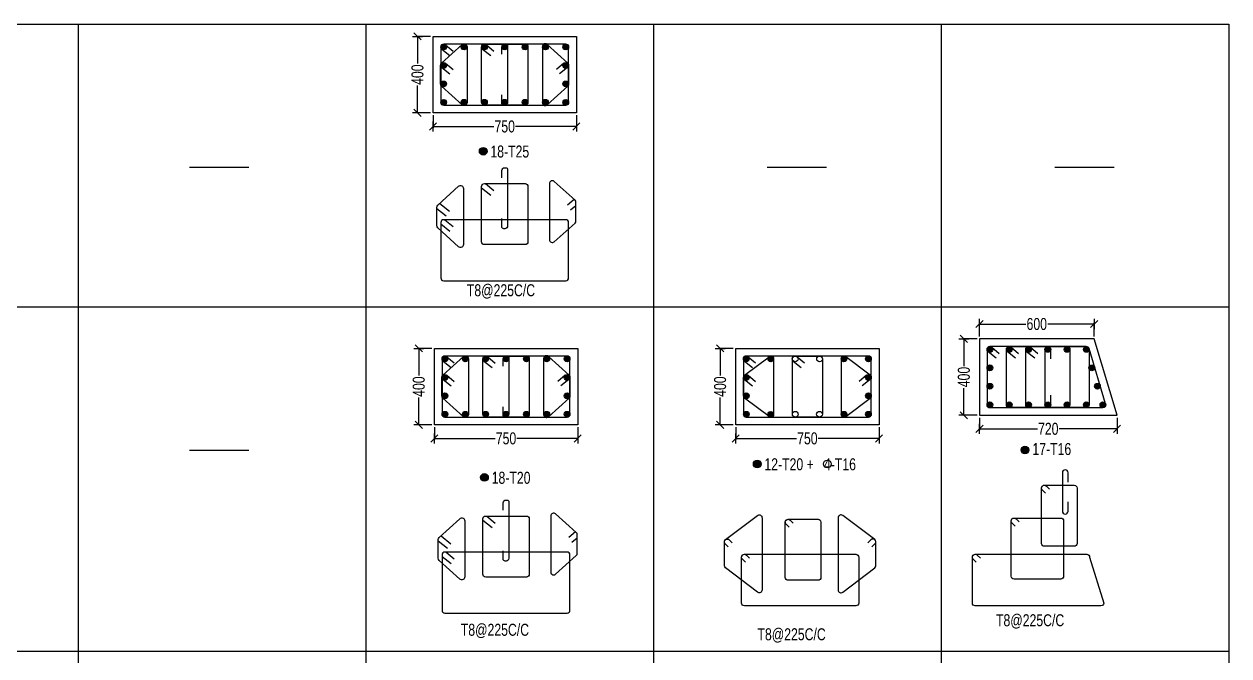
# Model space of a CAD drawing. Header units: millimetres. Extents: x 356 to 40629, y 2473 to 64837.
# Drawn here: x 34325 to 40629, y 15690 to 18992 of the extents above; entities that cross this region are included whole.
import ezdxf

# ---------------------------------------------------------------- set-up
doc = ezdxf.new("R2010")
doc.units = ezdxf.units.MM
for name, color, linetype in [('COL', 5, 'Continuous'), ('S-TIES', 3, 'Continuous'), ('STEEL1', 3, 'Continuous'), ('TABLE', 11, 'Continuous'), ('TXT3', 6, 'Continuous')]:
    doc.layers.add(name, color=color, linetype=linetype)
doc.layers.add('STR-COL-DIM', color=8, linetype='Continuous', lineweight=18)
doc.layers.add('STR-LEVEL TEXT', color=110, linetype='Continuous', lineweight=30)
doc.styles.add('SOBHA', font='swisscl.ttf')
doc.styles.add('sobha sed', font='swisscl.ttf')
doc.dimstyles.new('S-25', dxfattribs={"dimscale": 25, "dimtxt": 2.5, "dimasz": 1.5, "dimexe": 0.25, "dimexo": 0.5, "dimgap": 0.1, "dimtad": 0, "dimdec": 0, "dimrnd": 0.0005, "dimzin": 0, "dimdsep": 46, "dimtxsty": 'SOBHA', "dimblk": 'OBLIQUE', "dimcen": 0.09, "dimclrd": 8, "dimclre": 8, "dimclrt": 6, "dimadec": 0, "dimazin": 0, "dimtfac": 1, "dimtdec": 0, "dimtofl": 0, "dimtmove": 0, "dimatfit": 3, "dimfxl": 0.18, "dimtolj": 1, "dimtzin": 0, "dimlwd": -1, "dimlwe": -1, "dimarcsym": 0})

# ---------------------------------------------------------------- blocks, each defined once
blk = doc.blocks.new('_Oblique')
at = {"color": 0, "linetype": 'ByBlock', "lineweight": -2}
for p, q in [((-0.5, -0.5), (0.5, 0.5)), ((0, 0.71), (0, -0.71))]:
    blk.add_line(p, q, dxfattribs=at)
blk = doc.blocks.new('*D402')
at = {"layer": 'STR-LEVEL TEXT', "color": 8, "transparency": 16777216}
for p, q in [((36459.3, 17297.2), (36384.2, 17297.2)), ((36390.4, 17297.2), (36390.4, 17154.7)), ((36390.4, 16897.2), (36390.4, 17039.7)), ((36459.3, 16897.2), (36384.2, 16897.2))]:
    blk.add_line(p, q, dxfattribs=at)
at = {"layer": 'STR-LEVEL TEXT', "color": 8, "transparency": 16777216, "xscale": 37.5, "yscale": 37.5, "zscale": 37.5}
for p, rotation in [((36390.4, 17297.2), 90), ((36390.4, 16897.2), 270)]:
    blk.add_blockref('_Oblique', p, dxfattribs=dict(at, rotation=rotation))
at = {"layer": 'STR-LEVEL TEXT', "color": 6, "transparency": 16777216, "insert": (36390.4, 17097.2), "char_height": 62.5, "attachment_point": 5, "rotation": 90, "style": 'SOBHA'}
blk.add_mtext('\\A1;400', dxfattribs=at)
blk = doc.blocks.new('*D403')
at = {"layer": 'STR-LEVEL TEXT', "color": 8, "transparency": 16777216}
for p, q in [((36471.8, 16884.7), (36471.8, 16819.9)), ((37221.8, 16884.7), (37221.8, 16819.9)), ((36471.8, 16826.2), (36789.9, 16826.2)), ((37221.8, 16826.2), (36903.7, 16826.2))]:
    blk.add_line(p, q, dxfattribs=at)
at = {"layer": 'STR-LEVEL TEXT', "color": 8, "transparency": 16777216, "xscale": 37.5, "yscale": 37.5, "zscale": 37.5, "rotation": 180}
blk.add_blockref('_Oblique', (36471.8, 16826.2), dxfattribs=at)
at = {"layer": 'STR-LEVEL TEXT', "color": 8, "transparency": 16777216, "xscale": 37.5, "yscale": 37.5, "zscale": 37.5}
blk.add_blockref('_Oblique', (37221.8, 16826.2), dxfattribs=at)
at = {"layer": 'STR-LEVEL TEXT', "color": 6, "transparency": 16777216, "insert": (36846.8, 16826.2), "char_height": 62.5, "attachment_point": 5, "style": 'SOBHA'}
blk.add_mtext('\\A1;750', dxfattribs=at)
blk = doc.blocks.new('*D404')
at = {"layer": 'STR-LEVEL TEXT', "color": 8, "transparency": 16777216}
for p, q in [((36452.4, 18928), (36377.3, 18928)), ((36383.6, 18928), (36383.6, 18785.5)), ((36383.6, 18528), (36383.6, 18670.5)), ((36452.4, 18528), (36377.3, 18528))]:
    blk.add_line(p, q, dxfattribs=at)
at = {"layer": 'STR-LEVEL TEXT', "color": 8, "transparency": 16777216, "xscale": 37.5, "yscale": 37.5, "zscale": 37.5}
for p, rotation in [((36383.6, 18928), 90), ((36383.6, 18528), 270)]:
    blk.add_blockref('_Oblique', p, dxfattribs=dict(at, rotation=rotation))
at = {"layer": 'STR-LEVEL TEXT', "color": 6, "transparency": 16777216, "insert": (36383.6, 18728), "char_height": 62.5, "attachment_point": 5, "rotation": 90, "style": 'SOBHA'}
blk.add_mtext('\\A1;400', dxfattribs=at)
blk = doc.blocks.new('*D405')
at = {"layer": 'STR-LEVEL TEXT', "color": 8, "transparency": 16777216}
for p, q in [((36464.9, 18515.5), (36464.9, 18450.7)), ((37214.9, 18515.5), (37214.9, 18450.7)), ((36464.9, 18456.9), (36783, 18456.9)), ((37214.9, 18456.9), (36896.9, 18456.9))]:
    blk.add_line(p, q, dxfattribs=at)
at = {"layer": 'STR-LEVEL TEXT', "color": 8, "transparency": 16777216, "xscale": 37.5, "yscale": 37.5, "zscale": 37.5, "rotation": 180}
blk.add_blockref('_Oblique', (36464.9, 18456.9), dxfattribs=at)
at = {"layer": 'STR-LEVEL TEXT', "color": 8, "transparency": 16777216, "xscale": 37.5, "yscale": 37.5, "zscale": 37.5}
blk.add_blockref('_Oblique', (37214.9, 18456.9), dxfattribs=at)
at = {"layer": 'STR-LEVEL TEXT', "color": 6, "transparency": 16777216, "insert": (36839.9, 18456.9), "char_height": 62.5, "attachment_point": 5, "style": 'SOBHA'}
blk.add_mtext('\\A1;750', dxfattribs=at)
blk = doc.blocks.new('*D412')
at = {"layer": 'STR-LEVEL TEXT', "color": 8, "transparency": 16777216}
for p, q in [((38035.9, 17297.2), (37960.7, 17297.2)), ((37967, 17297.2), (37967, 17154.7)), ((37967, 16897.2), (37967, 17039.7)), ((38035.9, 16897.2), (37960.7, 16897.2))]:
    blk.add_line(p, q, dxfattribs=at)
at = {"layer": 'STR-LEVEL TEXT', "color": 8, "transparency": 16777216, "xscale": 37.5, "yscale": 37.5, "zscale": 37.5}
for p, rotation in [((37967, 17297.2), 90), ((37967, 16897.2), 270)]:
    blk.add_blockref('_Oblique', p, dxfattribs=dict(at, rotation=rotation))
at = {"layer": 'STR-LEVEL TEXT', "color": 6, "transparency": 16777216, "insert": (37967, 17097.2), "char_height": 62.5, "attachment_point": 5, "rotation": 90, "style": 'SOBHA'}
blk.add_mtext('\\A1;400', dxfattribs=at)
blk = doc.blocks.new('*D413')
at = {"layer": 'STR-LEVEL TEXT', "color": 8, "transparency": 16777216}
for p, q in [((38048.4, 16884.7), (38048.4, 16819.9)), ((38798.4, 16884.7), (38798.4, 16819.9)), ((38048.4, 16826.2), (38366.4, 16826.2)), ((38798.4, 16826.2), (38480.3, 16826.2))]:
    blk.add_line(p, q, dxfattribs=at)
at = {"layer": 'STR-LEVEL TEXT', "color": 8, "transparency": 16777216, "xscale": 37.5, "yscale": 37.5, "zscale": 37.5, "rotation": 180}
blk.add_blockref('_Oblique', (38048.4, 16826.2), dxfattribs=at)
at = {"layer": 'STR-LEVEL TEXT', "color": 8, "transparency": 16777216, "xscale": 37.5, "yscale": 37.5, "zscale": 37.5}
blk.add_blockref('_Oblique', (38798.4, 16826.2), dxfattribs=at)
at = {"layer": 'STR-LEVEL TEXT', "color": 6, "transparency": 16777216, "insert": (38423.4, 16826.2), "char_height": 62.5, "attachment_point": 5, "style": 'SOBHA'}
blk.add_mtext('\\A1;750', dxfattribs=at)
blk = doc.blocks.new('*D350')
at = {"layer": 'STR-LEVEL TEXT', "color": 8, "transparency": 16777216}
for p, q in [((39311, 17347.2), (39235.9, 17347.2)), ((39242.2, 17347.2), (39242.2, 17204.7)), ((39242.2, 16947.2), (39242.2, 17089.7)), ((39311, 16947.2), (39235.9, 16947.2))]:
    blk.add_line(p, q, dxfattribs=at)
at = {"layer": 'STR-LEVEL TEXT', "color": 8, "transparency": 16777216, "xscale": 37.5, "yscale": 37.5, "zscale": 37.5}
for p, rotation in [((39242.2, 17347.2), 90), ((39242.2, 16947.2), 270)]:
    blk.add_blockref('_Oblique', p, dxfattribs=dict(at, rotation=rotation))
at = {"layer": 'STR-LEVEL TEXT', "color": 6, "transparency": 16777216, "insert": (39242.2, 17147.2), "char_height": 62.5, "attachment_point": 5, "rotation": 90, "style": 'SOBHA'}
blk.add_mtext('\\A1;400', dxfattribs=at)
blk = doc.blocks.new('*D351')
at = {"layer": 'STR-LEVEL TEXT', "color": 8, "transparency": 16777216}
for p, q in [((39323.5, 16934.7), (39323.5, 16869.9)), ((40043.7, 16934.7), (40043.7, 16869.9)), ((39323.5, 16876.2), (39626.7, 16876.2)), ((40043.7, 16876.2), (39740.6, 16876.2))]:
    blk.add_line(p, q, dxfattribs=at)
at = {"layer": 'STR-LEVEL TEXT', "color": 8, "transparency": 16777216, "xscale": 37.5, "yscale": 37.5, "zscale": 37.5, "rotation": 180}
blk.add_blockref('_Oblique', (39323.5, 16876.2), dxfattribs=at)
at = {"layer": 'STR-LEVEL TEXT', "color": 8, "transparency": 16777216, "xscale": 37.5, "yscale": 37.5, "zscale": 37.5}
blk.add_blockref('_Oblique', (40043.7, 16876.2), dxfattribs=at)
at = {"layer": 'STR-LEVEL TEXT', "color": 6, "transparency": 16777216, "insert": (39683.6, 16876.2), "char_height": 62.5, "attachment_point": 5, "style": 'SOBHA'}
blk.add_mtext('\\A1;720', dxfattribs=at)
blk = doc.blocks.new('*D355')
at = {"layer": 'STR-LEVEL TEXT', "color": 8, "transparency": 16777216}
for p, q in [((39323.5, 17359.7), (39323.5, 17430.4)), ((39323.5, 17424.1), (39566.3, 17424.1)), ((39923.5, 17424.1), (39680.8, 17424.1)), ((39923.5, 17359.7), (39923.5, 17430.4))]:
    blk.add_line(p, q, dxfattribs=at)
at = {"layer": 'STR-LEVEL TEXT', "color": 8, "transparency": 16777216, "xscale": 37.5, "yscale": 37.5, "zscale": 37.5, "rotation": 180}
blk.add_blockref('_Oblique', (39323.5, 17424.1), dxfattribs=at)
at = {"layer": 'STR-LEVEL TEXT', "color": 8, "transparency": 16777216, "xscale": 37.5, "yscale": 37.5, "zscale": 37.5}
blk.add_blockref('_Oblique', (39923.5, 17424.1), dxfattribs=at)
at = {"layer": 'STR-LEVEL TEXT', "color": 6, "transparency": 16777216, "insert": (39623.5, 17424.1), "char_height": 62.5, "attachment_point": 5, "style": 'SOBHA'}
blk.add_mtext('\\A1;600', dxfattribs=at)

msp = doc.modelspace()

# ---------------------------------------------------------------- hatches: boundary and pattern name
at = {"layer": 'S-TIES', "ltscale": 7}
h = msp.add_hatch(color=256, dxfattribs=at)
h.dxf.hatch_style = 1
edge = h.paths.add_edge_path()
edge.add_arc((36520.5, 18872.5), 15, 0, 360)
h = msp.add_hatch(color=256, dxfattribs=at)
h.dxf.hatch_style = 1
edge = h.paths.add_edge_path()
edge.add_arc((36627, 18872.5), 15, 0, 360)
h = msp.add_hatch(color=256, dxfattribs=at)
h.dxf.hatch_style = 1
edge = h.paths.add_edge_path()
edge.add_arc((36733.5, 18872.5), 15, 0, 360)
h = msp.add_hatch(color=256, dxfattribs=at)
h.dxf.hatch_style = 1
edge = h.paths.add_edge_path()
edge.add_arc((36839.9, 18872.5), 15, 0, 360)
h = msp.add_hatch(color=256, dxfattribs=at)
h.dxf.hatch_style = 1
edge = h.paths.add_edge_path()
edge.add_arc((36946.4, 18872.5), 15, 0, 360)
h = msp.add_hatch(color=256, dxfattribs=at)
h.dxf.hatch_style = 1
edge = h.paths.add_edge_path()
edge.add_arc((37052.9, 18872.5), 15, 0, 360)
h = msp.add_hatch(color=256, dxfattribs=at)
h.dxf.hatch_style = 1
edge = h.paths.add_edge_path()
edge.add_arc((37159.4, 18872.5), 15, 0, 360)
h = msp.add_hatch(color=256, dxfattribs=at)
h.dxf.hatch_style = 1
edge = h.paths.add_edge_path()
edge.add_arc((36520.5, 18776.1), 15, 0, 360)
h = msp.add_hatch(color=256, dxfattribs=at)
h.dxf.hatch_style = 1
edge = h.paths.add_edge_path()
edge.add_arc((37159.2, 18776.1), 15, 0, 360)
h = msp.add_hatch(color=256, dxfattribs=at)
h.dxf.hatch_style = 1
edge = h.paths.add_edge_path()
edge.add_arc((36520.6, 18679.7), 15, 0, 360)
h = msp.add_hatch(color=256, dxfattribs=at)
h.dxf.hatch_style = 1
edge = h.paths.add_edge_path()
edge.add_arc((37159.3, 18679.7), 15, 0, 360)
h = msp.add_hatch(color=256, dxfattribs=at)
h.dxf.hatch_style = 1
edge = h.paths.add_edge_path()
edge.add_arc((36520.6, 18583.4), 15, 0, 360)
h = msp.add_hatch(color=256, dxfattribs=at)
h.dxf.hatch_style = 1
edge = h.paths.add_edge_path()
edge.add_arc((36627, 18583.5), 15, 0, 360)
h = msp.add_hatch(color=256, dxfattribs=at)
h.dxf.hatch_style = 1
edge = h.paths.add_edge_path()
edge.add_arc((36733.5, 18583.5), 15, 0, 360)
h = msp.add_hatch(color=256, dxfattribs=at)
h.dxf.hatch_style = 1
edge = h.paths.add_edge_path()
edge.add_arc((36839.9, 18583.5), 15, 0, 360)
h = msp.add_hatch(color=256, dxfattribs=at)
h.dxf.hatch_style = 1
edge = h.paths.add_edge_path()
edge.add_arc((36946.4, 18583.5), 15, 0, 360)
h = msp.add_hatch(color=256, dxfattribs=at)
h.dxf.hatch_style = 1
edge = h.paths.add_edge_path()
edge.add_arc((37052.9, 18583.5), 15, 0, 360)
h = msp.add_hatch(color=256, dxfattribs=at)
h.dxf.hatch_style = 1
edge = h.paths.add_edge_path()
edge.add_arc((37159.3, 18583.4), 15, 0, 360)
h = msp.add_hatch(color=256, dxfattribs=at)
h.dxf.hatch_style = 1
edge = h.paths.add_edge_path()
edge.add_arc((36727.3, 18327.8), 20, 0, 360)
h = msp.add_hatch(color=256, dxfattribs=at)
h.dxf.hatch_style = 1
edge = h.paths.add_edge_path()
edge.add_arc((39378.5, 17291.7), 15, 0, 360)
h = msp.add_hatch(color=256, dxfattribs=at)
h.dxf.hatch_style = 1
edge = h.paths.add_edge_path()
edge.add_arc((39479.8, 17291.7), 15, 0, 360)
h = msp.add_hatch(color=256, dxfattribs=at)
h.dxf.hatch_style = 1
edge = h.paths.add_edge_path()
edge.add_arc((39580.6, 17291.7), 15, 0, 360)
h = msp.add_hatch(color=256, dxfattribs=at)
h.dxf.hatch_style = 1
edge = h.paths.add_edge_path()
edge.add_arc((39681.3, 17291.7), 15, 0, 360)
h = msp.add_hatch(color=256, dxfattribs=at)
h.dxf.hatch_style = 1
edge = h.paths.add_edge_path()
edge.add_arc((39782.1, 17291.7), 15, 0, 360)
h = msp.add_hatch(color=256, dxfattribs=at)
h.dxf.hatch_style = 1
edge = h.paths.add_edge_path()
edge.add_arc((39882.8, 17291.7), 15, 0, 360)
h = msp.add_hatch(color=256, dxfattribs=at)
h.dxf.hatch_style = 1
edge = h.paths.add_edge_path()
edge.add_arc((36527.4, 17241.7), 15, 0, 360)
h = msp.add_hatch(color=256, dxfattribs=at)
h.dxf.hatch_style = 1
edge = h.paths.add_edge_path()
edge.add_arc((36633.8, 17241.7), 15, 0, 360)
h = msp.add_hatch(color=256, dxfattribs=at)
h.dxf.hatch_style = 1
edge = h.paths.add_edge_path()
edge.add_arc((36740.3, 17241.7), 15, 0, 360)
h = msp.add_hatch(color=256, dxfattribs=at)
h.dxf.hatch_style = 1
edge = h.paths.add_edge_path()
edge.add_arc((36846.8, 17241.7), 15, 0, 360)
h = msp.add_hatch(color=256, dxfattribs=at)
h.dxf.hatch_style = 1
edge = h.paths.add_edge_path()
edge.add_arc((36953.3, 17241.7), 15, 0, 360)
h = msp.add_hatch(color=256, dxfattribs=at)
h.dxf.hatch_style = 1
edge = h.paths.add_edge_path()
edge.add_arc((37059.7, 17241.7), 15, 0, 360)
h = msp.add_hatch(color=256, dxfattribs=at)
h.dxf.hatch_style = 1
edge = h.paths.add_edge_path()
edge.add_arc((37166.2, 17241.7), 15, 0, 360)
h = msp.add_hatch(color=256, dxfattribs=at)
h.dxf.hatch_style = 1
edge = h.paths.add_edge_path()
edge.add_arc((38103.9, 17241.7), 15, 0, 360)
h = msp.add_hatch(color=256, dxfattribs=at)
h.dxf.hatch_style = 1
edge = h.paths.add_edge_path()
edge.add_arc((38231.8, 17241.7), 15, 0, 360)
h = msp.add_hatch(color=256, dxfattribs=at)
h.dxf.hatch_style = 1
edge = h.paths.add_edge_path()
edge.add_arc((38615, 17241.7), 15, 0, 360)
h = msp.add_hatch(color=256, dxfattribs=at)
h.dxf.hatch_style = 1
edge = h.paths.add_edge_path()
edge.add_arc((38742.8, 17241.7), 15, 0, 360)
h = msp.add_hatch(color=256, dxfattribs=at)
h.dxf.hatch_style = 1
edge = h.paths.add_edge_path()
edge.add_arc((39378.5, 17195.3), 15, 0, 360)
h = msp.add_hatch(color=256, dxfattribs=at)
h.dxf.hatch_style = 1
edge = h.paths.add_edge_path()
edge.add_arc((39911.7, 17195.3), 15, 0, 360)
h = msp.add_hatch(color=256, dxfattribs=at)
h.dxf.hatch_style = 1
edge = h.paths.add_edge_path()
edge.add_arc((36527.4, 17145.3), 15, 0, 360)
h = msp.add_hatch(color=256, dxfattribs=at)
h.dxf.hatch_style = 1
edge = h.paths.add_edge_path()
edge.add_arc((37166.1, 17145.3), 15, 0, 360)
h = msp.add_hatch(color=256, dxfattribs=at)
h.dxf.hatch_style = 1
edge = h.paths.add_edge_path()
edge.add_arc((38104, 17145.3), 15, 0, 360)
h = msp.add_hatch(color=256, dxfattribs=at)
h.dxf.hatch_style = 1
edge = h.paths.add_edge_path()
edge.add_arc((38742.8, 17145.3), 15, 0, 360)
h = msp.add_hatch(color=256, dxfattribs=at)
h.dxf.hatch_style = 1
edge = h.paths.add_edge_path()
edge.add_arc((39378.5, 17098.9), 15, 0, 360)
h = msp.add_hatch(color=256, dxfattribs=at)
h.dxf.hatch_style = 1
edge = h.paths.add_edge_path()
edge.add_arc((39940.7, 17099), 15, 0, 360)
h = msp.add_hatch(color=256, dxfattribs=at)
h.dxf.hatch_style = 1
edge = h.paths.add_edge_path()
edge.add_arc((36527.4, 17049), 15, 0, 360)
h = msp.add_hatch(color=256, dxfattribs=at)
h.dxf.hatch_style = 1
edge = h.paths.add_edge_path()
edge.add_arc((37166.1, 17049), 15, 0, 360)
h = msp.add_hatch(color=256, dxfattribs=at)
h.dxf.hatch_style = 1
edge = h.paths.add_edge_path()
edge.add_arc((38104, 17049), 15, 0, 360)
h = msp.add_hatch(color=256, dxfattribs=at)
h.dxf.hatch_style = 1
edge = h.paths.add_edge_path()
edge.add_arc((38742.7, 17049), 15, 0, 360)
h = msp.add_hatch(color=256, dxfattribs=at)
h.dxf.hatch_style = 1
edge = h.paths.add_edge_path()
edge.add_arc((36527.4, 16952.6), 15, 0, 360)
h = msp.add_hatch(color=256, dxfattribs=at)
h.dxf.hatch_style = 1
edge = h.paths.add_edge_path()
edge.add_arc((36633.8, 16952.8), 15, 0, 360)
h = msp.add_hatch(color=256, dxfattribs=at)
h.dxf.hatch_style = 1
edge = h.paths.add_edge_path()
edge.add_arc((36740.3, 16952.8), 15, 0, 360)
h = msp.add_hatch(color=256, dxfattribs=at)
h.dxf.hatch_style = 1
edge = h.paths.add_edge_path()
edge.add_arc((36846.8, 16952.8), 15, 0, 360)
h = msp.add_hatch(color=256, dxfattribs=at)
h.dxf.hatch_style = 1
edge = h.paths.add_edge_path()
edge.add_arc((36953.3, 16952.8), 15, 0, 360)
h = msp.add_hatch(color=256, dxfattribs=at)
h.dxf.hatch_style = 1
edge = h.paths.add_edge_path()
edge.add_arc((37059.7, 16952.8), 15, 0, 360)
h = msp.add_hatch(color=256, dxfattribs=at)
h.dxf.hatch_style = 1
edge = h.paths.add_edge_path()
edge.add_arc((37166.1, 16952.6), 15, 0, 360)
h = msp.add_hatch(color=256, dxfattribs=at)
h.dxf.hatch_style = 1
edge = h.paths.add_edge_path()
edge.add_arc((38104, 16952.6), 15, 0, 360)
h = msp.add_hatch(color=256, dxfattribs=at)
h.dxf.hatch_style = 1
edge = h.paths.add_edge_path()
edge.add_arc((38231.7, 16952.2), 15, 0, 360)
h = msp.add_hatch(color=256, dxfattribs=at)
h.dxf.hatch_style = 1
edge = h.paths.add_edge_path()
edge.add_arc((38615, 16952.6), 15, 0, 360)
h = msp.add_hatch(color=256, dxfattribs=at)
h.dxf.hatch_style = 1
edge = h.paths.add_edge_path()
edge.add_arc((38742.7, 16952.6), 15, 0, 360)
h = msp.add_hatch(color=256, dxfattribs=at)
h.dxf.hatch_style = 1
edge = h.paths.add_edge_path()
edge.add_arc((39378.6, 17002.6), 15, 0, 360)
h = msp.add_hatch(color=256, dxfattribs=at)
h.dxf.hatch_style = 1
edge = h.paths.add_edge_path()
edge.add_arc((39479.8, 17002.6), 15, 0, 360)
h = msp.add_hatch(color=256, dxfattribs=at)
h.dxf.hatch_style = 1
edge = h.paths.add_edge_path()
edge.add_arc((39580.6, 17002.6), 15, 0, 360)
h = msp.add_hatch(color=256, dxfattribs=at)
h.dxf.hatch_style = 1
edge = h.paths.add_edge_path()
edge.add_arc((39681.3, 17002.6), 15, 0, 360)
h = msp.add_hatch(color=256, dxfattribs=at)
h.dxf.hatch_style = 1
edge = h.paths.add_edge_path()
edge.add_arc((39781.8, 17002.6), 15, 0, 360)
h = msp.add_hatch(color=256, dxfattribs=at)
h.dxf.hatch_style = 1
edge = h.paths.add_edge_path()
edge.add_arc((39882.8, 17002.6), 15, 0, 360)
h = msp.add_hatch(color=256, dxfattribs=at)
h.dxf.hatch_style = 1
edge = h.paths.add_edge_path()
edge.add_arc((39969.7, 17002.6), 15, 0, 360)
h = msp.add_hatch(color=256, dxfattribs=at)
h.dxf.hatch_style = 1
edge = h.paths.add_edge_path()
edge.add_arc((39561.8, 16765.2), 20, 0, 360)
h = msp.add_hatch(color=256, dxfattribs=at)
h.dxf.hatch_style = 1
edge = h.paths.add_edge_path()
edge.add_arc((38160.8, 16692.7), 20, 0, 360)
h = msp.add_hatch(color=256, dxfattribs=at)
h.dxf.hatch_style = 1
edge = h.paths.add_edge_path()
edge.add_arc((36734.1, 16622.3), 20, 0, 360)

# ---------------------------------------------------------------- linework, layer by layer
at = {"layer": 'COL', "elevation": 0}
for points in [[(36464.9, 18928), (37214.9, 18928), (37214.9, 18528), (36464.9, 18528)], [(40043.7, 16947.2), (39923.5, 17347.2), (39323.5, 17347.2), (39323.5, 16947.2)], [(36471.8, 17297.2), (37221.8, 17297.2), (37221.8, 16897.2), (36471.8, 16897.2)], [(38048.4, 17297.2), (38798.4, 17297.2), (38798.4, 16897.2), (38048.4, 16897.2)]]:
    msp.add_lwpolyline(points, close=True, dxfattribs=at)
at = {"layer": 'S-TIES', "ltscale": 7}
for p, q in [((35191.3, 18243.8, 0), (35501.6, 18243.8, 0)), ((38212.5, 18243.8, 0), (38522.8, 18243.8, 0)), ((39717.7, 18243.8, 0), (40028, 18243.8, 0)), ((35191.3, 16765.4, 0), (35501.6, 16765.4, 0))]:
    msp.add_line(p, q, dxfattribs=at)
at = {"layer": 'S-TIES', "ltscale": 7, "elevation": 0}
for points in [[(36643, 18874.7), (36643, 18581.3, -0.650149), (36617.9, 18570.1), (36509.5, 18668.2, -0.211938), (36504.6, 18679.3), (36504.5, 18776.6, -0.211928), (36509.5, 18787.7), (36617.9, 18885.9, -0.650363)], [(36520.6, 18568.4), (37159.4, 18568.4, 0.414214), (37174.4, 18583.4), (37174.4, 18872.5, 0.414214), (37159.4, 18887.5), (36520.6, 18887.5, 0.414214), (36505.6, 18872.5), (36505.6, 18583.4, 0.414214)], [(36733.5, 18887.5), (36946.4, 18887.5, -0.414214), (36961.4, 18872.5), (36961.4, 18583.5, -0.414214), (36946.4, 18568.5), (36733.5, 18568.5, -0.414214), (36718.5, 18583.5), (36718.5, 18872.5, -0.414214)], [(37036.9, 18874.7), (37036.9, 18581.3, 0.650149), (37062, 18570.1), (37170.4, 18668.2, 0.211938), (37175.3, 18679.3), (37175.3, 18776.6, 0.211928), (37170.4, 18787.7), (37062, 18885.9, 0.650363)], [(36733.5, 18158.3), (36946.4, 18158.3, -0.414214), (36961.4, 18143.3), (36961.4, 17854.3, -0.414214), (36946.4, 17839.3), (36733.5, 17839.3, -0.414214), (36718.5, 17854.3), (36718.5, 18143.3, -0.414214)], [(37074.3, 18158.6), (37074.3, 17865.1, 0.650149), (37099.3, 17854), (37207.8, 17952, 0.211938), (37212.7, 17963.2), (37212.7, 18060.4, 0.211928), (37207.8, 18071.5), (37099.3, 18169.7, 0.650363)], [(36623.9, 18133.3), (36623.9, 17839.9, -0.650149), (36598.8, 17828.7), (36490.4, 17926.8, -0.211938), (36485.5, 17937.9), (36485.5, 18035.1, -0.211928), (36490.4, 18046.3), (36598.8, 18144.4, -0.650363)], [(36520.6, 17650.7), (37159.4, 17650.7, 0.414214), (37174.4, 17665.7), (37174.4, 17954.8, 0.414214), (37159.4, 17969.8), (36520.6, 17969.8, 0.414214), (36505.6, 17954.8), (36505.6, 17665.7, 0.414214)], [(39363.5, 17291.7), (39363.5, 17002.6, 0.414214), (39378.5, 16987.6), (39969.7, 16987.6, 0.502547), (39984, 17006.9), (39897.2, 17296, 0.331073), (39882.8, 17306.7), (39378.5, 17306.7, 0.414214)], [(39882.8, 16987.6), (39479.8, 16987.6, -0.414214), (39464.8, 17002.6), (39464.8, 17291.7, -0.414214), (39479.8, 17306.7), (39882.8, 17306.7, -0.414214), (39897.8, 17291.7), (39897.8, 17002.6, -0.414214)], [(39580.6, 17306.7), (39782.1, 17306.7, -0.414214), (39797.1, 17291.7), (39796.7, 17003, -0.396729), (39781.7, 16987.6), (39580.5, 16987.6, -0.378424), (39565.6, 17003.4), (39565.6, 17291.7, -0.414214)], [(36649.8, 17244), (36649.8, 16950.5, -0.650149), (36624.8, 16939.4), (36516.4, 17037.4, -0.211938), (36511.4, 17048.5), (36511.4, 17145.8, -0.211928), (36516.3, 17156.9), (36624.8, 17255.1, -0.650363)], [(36527.4, 16937.6), (37166.2, 16937.6, 0.414214), (37181.2, 16952.6), (37181.2, 17241.7, 0.414214), (37166.2, 17256.7), (36527.4, 17256.7, 0.414214), (36512.4, 17241.7), (36512.4, 16952.6, 0.414214)], [(36740.3, 17256.7), (36953.3, 17256.7, -0.414214), (36968.3, 17241.7), (36968.3, 16952.8, -0.414214), (36953.3, 16937.8), (36740.3, 16937.8, -0.414214), (36725.3, 16952.8), (36725.3, 17241.7, -0.414214)], [(37043.7, 17244), (37043.7, 16950.5, 0.650149), (37068.8, 16939.4), (37177.2, 17037.4, 0.211938), (37182.2, 17048.5), (37182.2, 17145.8, 0.211928), (37177.3, 17156.9), (37068.8, 17255.1, 0.650363)], [(38104, 16937.6), (38742.8, 16937.6, 0.414214), (38757.8, 16952.6), (38757.8, 17241.7, 0.414214), (38742.8, 17256.7), (38104, 17256.7, 0.414214), (38089, 17241.7), (38089, 16952.6, 0.414214)], [(38246.8, 17241.7), (38246.7, 16952.2, -0.619608), (38222.7, 16940.3), (38094.9, 17037, -0.234772), (38089, 17049), (38089, 17145.3, -0.23547), (38094.9, 17157.3), (38222.7, 17253.7, -0.618942)], [(38359.9, 17256.7), (38486.9, 17256.7, -0.414214), (38501.9, 17241.7), (38501.9, 16952.6, -0.414214), (38486.9, 16937.6), (38359.9, 16937.6, -0.414214), (38344.9, 16952.6), (38344.9, 17241.7, -0.414214)], [(38600, 17241.7), (38600, 16952.6, 0.619608), (38624, 16940.7), (38751.8, 17037, 0.234772), (38757.7, 17049), (38757.8, 17145.3, 0.23547), (38751.8, 17157.3), (38624, 17253.7, 0.618942)], [(39663.3, 16581.8), (39819.5, 16581.8, -0.414166), (39834.5, 16566.8), (39834.5, 16277.7, -0.414262), (39819.5, 16262.7), (39663.4, 16262.7, -0.414166), (39648.4, 16277.7), (39648.3, 16566.8, -0.414262)], [(36630.8, 16395.6), (36630.8, 16102.1, -0.650149), (36605.7, 16091), (36497.3, 16189, -0.211938), (36492.3, 16200.1), (36492.3, 16297.4, -0.211928), (36497.2, 16308.5), (36605.7, 16406.7, -0.650363)], [(36740.3, 16420.5), (36953.3, 16420.5, -0.414214), (36968.3, 16405.5), (36968.3, 16116.6, -0.414214), (36953.3, 16101.6), (36740.3, 16101.6, -0.414214), (36725.3, 16116.6), (36725.3, 16405.5, -0.414214)], [(37081.1, 16420.8), (37081.1, 16127.4, 0.650149), (37106.2, 16116.2), (37214.6, 16214.3, 0.211938), (37219.6, 16225.4), (37219.6, 16322.6, 0.211928), (37214.6, 16333.8), (37106.2, 16431.9, 0.650363)], [(38186.6, 16411.4), (38186.5, 16034.5, -0.619608), (38162.5, 16022.6), (37995.3, 16149.2, -0.234772), (37989.3, 16161.1), (37989.3, 16285.3, -0.23547), (37995.3, 16297.3), (38162.5, 16423.4, -0.618942)], [(38323, 16404), (38479.1, 16404, -0.414166), (38494.1, 16389), (38494.1, 16099.9, -0.414262), (38479.1, 16084.9), (38323, 16084.9, -0.414166), (38308, 16099.9), (38308, 16389, -0.414262)], [(38584.2, 16411.4), (38584.2, 16034.5, 0.619608), (38608.3, 16022.6), (38775.5, 16149.2, 0.234772), (38781.4, 16161.1), (38781.5, 16285.3, 0.23547), (38775.5, 16297.3), (38608.2, 16423.4, 0.618942)], [(39504.5, 16410), (39748.9, 16410, -0.414166), (39763.9, 16395), (39763.9, 16105.9, -0.414262), (39748.9, 16090.9), (39504.5, 16090.9, -0.414166), (39489.5, 16105.9), (39489.5, 16395, -0.414262)], [(36527.4, 15912.9), (37166.2, 15912.9, 0.414214), (37181.2, 15927.9), (37181.2, 16217, 0.414214), (37166.2, 16232), (36527.4, 16232, 0.414214), (36512.4, 16217), (36512.4, 15927.9, 0.414214)], [(38093.9, 16220.9), (38676.9, 16220.9, -0.414214), (38691.9, 16205.9), (38691.9, 15965.9, -0.414214), (38676.9, 15950.9), (38093.9, 15950.9, -0.414214), (38078.9, 15965.9), (38078.9, 16205.9, -0.414214)], [(39301.8, 16220.9), (39884.9, 16220.9, -0.414214), (39899.9, 16205.9), (39974.4, 15965.9, -0.414214), (39959.4, 15950.9), (39301.8, 15950.9, -0.414214), (39286.8, 15965.9), (39286.8, 16205.9, -0.414214)]]:
    msp.add_lwpolyline(points, format="xyb", close=True, dxfattribs=at)
for points in [[(36510.5, 18861.3), (36552.7, 18827.8)], [(36530.6, 18883.6), (36569.4, 18851.4)], [(36724.5, 18860.8), (36766.7, 18827.3)], [(36744.5, 18883.2), (36783.3, 18851)], [(36530.6, 18787.2), (36569.4, 18755.1)], [(37149.3, 18787.2), (37110.5, 18755.1)], [(36510.6, 18764.9), (36552.7, 18731.4)], [(37169.3, 18764.9), (37127.1, 18731.4)], [(36739.3, 18158.3), (36783.3, 18121.8)], [(36718.5, 18136.4), (36766.7, 18098.1)], [(36485.5, 18028.3), (36533.7, 17990)], [(36500.2, 18055.2), (36550.3, 18013.7)], [(37203.8, 18075.1), (37168.1, 18045.6)], [(37212.7, 18042.8), (37184.1, 18020)], [(36525.9, 17969.8), (36569.4, 17933.7)], [(36505.6, 17947.5), (36552.7, 17910.1)], [(39368.6, 17280.5), (39410.7, 17247)], [(39388.6, 17302.8), (39427.4, 17270.7)], [(39469.9, 17280.5), (39512, 17247)], [(39489.9, 17302.8), (39528.7, 17270.7)], [(39570.6, 17280.5), (39612.8, 17247)], [(39590.6, 17302.8), (39629.4, 17270.7)], [(36517.4, 17230.5), (36559.6, 17197)], [(36537.4, 17252.8), (36576.2, 17220.7)], [(36731.3, 17230.1), (36773.5, 17196.5)], [(36751.4, 17252.4), (36790.2, 17220.2)], [(38094, 17230.5), (38136.1, 17197)], [(38114, 17252.8), (38152.8, 17220.7)], [(38349.5, 17230.5), (38391.7, 17197)], [(38369.6, 17252.8), (38408.4, 17220.7)], [(36537.4, 17156.5), (36576.3, 17124.3)], [(37156.1, 17156.5), (37117.3, 17124.3)], [(38114, 17156.5), (38152.8, 17124.3)], [(38732.7, 17156.5), (38693.9, 17124.3)], [(36517.4, 17134.1), (36559.6, 17100.6)], [(37176.2, 17134.1), (37134, 17100.6)], [(38094, 17134.1), (38136.2, 17100.6)], [(38752.7, 17134.1), (38710.6, 17100.6)], [(36725.3, 16398.7), (36773.5, 16360.4)], [(36746.2, 16420.5), (36790.2, 16384.1)], [(37210.7, 16337.4), (37175, 16307.8)], [(36492.3, 16290.5), (36540.5, 16252.2)], [(36507.1, 16317.4), (36557.2, 16275.9)], [(37219.6, 16305), (37190.9, 16282.2)], [(36512.4, 16209.7), (36559.6, 16172.3)], [(36532.8, 16232), (36576.2, 16196)]]:
    msp.add_lwpolyline(points, dxfattribs=at)
for points in [[(36825, 18834.5), (36825, 18872.5, -0.414139), (36840, 18887.5), (36844.9, 18887.5, -0.414288), (36854.9, 18877.5), (36854.9, 18583.5, -0.414139), (36839.9, 18568.5), (36834.9, 18568.5, -0.414288), (36824.9, 18578.5), (36825, 18621.7)], [(36825, 18188.7), (36825, 18226.7, -0.414139), (36840, 18241.7), (36844.9, 18241.7, -0.414288), (36854.9, 18231.7), (36854.9, 17937.8, -0.414139), (36839.9, 17922.8), (36834.9, 17922.8, -0.414288), (36824.9, 17932.8), (36825, 17975.9)], [(36831.9, 17203.7), (36831.9, 17241.7, -0.414139), (36846.9, 17256.7), (36851.8, 17256.7, -0.414288), (36861.8, 17246.7), (36861.7, 16952.7, -0.414139), (36846.7, 16937.8), (36841.8, 16937.8, -0.414288), (36831.8, 16947.8), (36831.8, 16990.9)], [(39668.6, 16540.2), (39652.7, 16556.2, -0.668178), (39663.3, 16581.8, -0.200501), (39674, 16577.3), (39689.9, 16561.4)], [(36831.9, 16450.9), (36831.9, 16488.9, -0.414139), (36846.9, 16503.9), (36851.8, 16503.9, -0.414288), (36861.8, 16493.9), (36861.7, 16200, -0.414139), (36846.7, 16185), (36841.8, 16185, -0.414288), (36831.8, 16195), (36831.8, 16238.2)], [(38328.3, 16362.5), (38312.4, 16378.4, -0.668178), (38323, 16404, -0.200501), (38333.6, 16399.5), (38349.5, 16383.6)], [(39509.8, 16368.5), (39493.8, 16384.4, -0.668178), (39504.5, 16410, -0.200501), (39515.1, 16405.5), (39531, 16389.6)], [(38009.6, 16258.8), (37993.7, 16274.7, -0.668178), (38004.3, 16300.3, -0.200501), (38014.9, 16295.9), (38030.8, 16280)], [(38761.2, 16258.8), (38777.1, 16274.7, 0.668178), (38766.5, 16300.3, 0.200501), (38755.8, 16295.9), (38739.9, 16280)], [(38099.2, 16179.3), (38083.3, 16195.2, -0.668178), (38093.9, 16220.8, -0.200501), (38104.5, 16216.4), (38120.4, 16200.5)], [(39307.1, 16179.3), (39291.2, 16195.2, -0.668178), (39301.8, 16220.8, -0.200501), (39312.5, 16216.4), (39328.4, 16200.5)]]:
    msp.add_lwpolyline(points, format="xyb", dxfattribs=at)
at = {"layer": 'S-TIES', "ltscale": 7}
for centre, radius in [((36520.5, 18872.5, 0), 15), ((36627, 18872.5, 0), 15), ((36733.5, 18872.5, 0), 15), ((36839.9, 18872.5, 0), 15), ((36946.4, 18872.5, 0), 15), ((37052.9, 18872.5, 0), 15), ((37159.4, 18872.5, 0), 15), ((36520.5, 18776.1, 0), 15), ((37159.2, 18776.1, 0), 15), ((36520.6, 18679.7, 0), 15), ((37159.3, 18679.7, 0), 15), ((36520.6, 18583.4, 0), 15), ((36627, 18583.5, 0), 15), ((36733.5, 18583.5, 0), 15), ((36839.9, 18583.5, 0), 15), ((36946.4, 18583.5, 0), 15), ((37052.9, 18583.5, 0), 15), ((37159.3, 18583.4, 0), 15), ((36727.3, 18327.8, 0), 20), ((39378.5, 17291.7, 0), 15), ((39479.8, 17291.7, 0), 15), ((39580.6, 17291.7, 0), 15), ((39681.3, 17291.7, 0), 15), ((39782.1, 17291.7, 0), 15), ((39882.8, 17291.7, 0), 15), ((36527.4, 17241.7, 0), 15), ((36633.8, 17241.7, 0), 15), ((36740.3, 17241.7, 0), 15), ((36846.8, 17241.7, 0), 15), ((36953.3, 17241.7, 0), 15), ((37059.7, 17241.7, 0), 15), ((37166.2, 17241.7, 0), 15), ((38103.9, 17241.7, 0), 15), ((38231.8, 17241.7, 0), 15), ((38359.5, 17241.7, 0), 15), ((38487.3, 17241.7, 0), 15), ((38615, 17241.7, 0), 15), ((38742.8, 17241.7, 0), 15), ((39378.5, 17195.3, 0), 15), ((39911.7, 17195.3, 0), 15), ((36527.4, 17145.3, 0), 15), ((37166.1, 17145.3, 0), 15), ((38104, 17145.3, 0), 15), ((38742.7, 17145.3, 0), 15), ((39378.5, 17098.9, 0), 15), ((39940.7, 17099, 0), 15), ((36527.4, 17049, 0), 15), ((37166.1, 17049, 0), 15), ((38104, 17049, 0), 15), ((38742.7, 17049, 0), 15), ((36527.4, 16952.6, 0), 15), ((36633.8, 16952.8, 0), 15), ((36740.3, 16952.8, 0), 15), ((36846.8, 16952.8, 0), 15), ((36953.3, 16952.8, 0), 15), ((37059.7, 16952.8, 0), 15), ((37166.1, 16952.6, 0), 15), ((38104, 16952.6, 0), 15), ((38231.7, 16952.2, 0), 15), ((38359.9, 16952.6, 0), 15), ((38486.9, 16952.6, 0), 15), ((38615, 16952.6, 0), 15), ((38742.7, 16952.6, 0), 15), ((39378.6, 17002.6, 0), 15), ((39479.8, 17002.6, 0), 15), ((39580.6, 17002.6, 0), 15), ((39681.3, 17002.6, 0), 15), ((39781.8, 17002.6, 0), 15), ((39882.8, 17002.6, 0), 15), ((39969.7, 17002.6, 0), 15), ((39561.8, 16765.2, 0), 20), ((38160.8, 16692.7, 0), 20), ((38527.8, 16692.7, 0), 20), ((36734.1, 16622.3, 0), 20)]:
    msp.add_circle(centre, radius, dxfattribs=at)
at = {"layer": 'STEEL1', "ltscale": 7, "elevation": 0}
for points in [[(39696.3, 17242.2), (39696.3, 17291.7, 1), (39666.3, 17291.7), (39666.3, 17002.6, 1), (39696.3, 17002.6), (39696.3, 17052.1)], [(39787.5, 16597.7), (39787.5, 16647.2, 1), (39757.5, 16647.2), (39757.5, 16446.2, 1), (39787.5, 16446.2), (39787.5, 16495.7)]]:
    msp.add_lwpolyline(points, format="xyb", dxfattribs=at)
at = {"layer": 'TABLE', "ltscale": 10}
for p, q in [((18883.5, 18992.2, 0), (40628.8, 18992.2, 0)), ((34607.8, 18992.2, 0), (34607.8, 11792.7, 0)), ((36113.1, 18992.2, 0), (36113.1, 11792.7, 0)), ((37618.3, 18992.2, 0), (37618.3, 11792.7, 0)), ((39123.5, 18992.2, 0), (39123.5, 11792.7, 0)), ((40628.8, 18992.2, 0), (40628.8, 11792.7, 0)), ((18883.5, 17513.7, 0), (40628.8, 17513.7, 0)), ((18883.5, 17513.7, 0), (40628.8, 17513.7, 0)), ((18883.5, 15713.7, 0), (40628.8, 15713.7, 0))]:
    msp.add_line(p, q, dxfattribs=at)

# ---------------------------------------------------------------- texts
at = {"layer": 'STR-COL-DIM', "color": 6, "style": 'sobha sed'}
msp.add_text('17-T16 ', height=62.5, dxfattribs=at).set_placement((39600.8, 16739.6, 0))
at = {"layer": 'STR-COL-DIM', "color": 6, "char_height": 62.5, "width": 636.777, "attachment_point": 1, "style": 'sobha sed'}
for s, insert in [('18-T25', (36765, 18357.5, 0)), ('12-T20 +   4-T16', (38198.5, 16722.4, 0)), ('18-T20 ', (36771.8, 16651.9, 0))]:
    msp.add_mtext(s, dxfattribs=dict(at, insert=insert))
at = {"layer": 'TXT3', "color": 4, "ltscale": 7, "style": 'sobha sed'}
for p in [(36641.9, 17569.6, 0), (39410.3, 15844.5, 0), (36610.3, 15794.8, 0), (38162.5, 15771.2, 0)]:
    msp.add_text('T8@225C/C', height=62.5, dxfattribs=at).set_placement(p)

# ---------------------------------------------------------------- dimensions: what is measured, and where the dimension line sits
at = {"layer": 'STR-LEVEL TEXT'}
for base, p1, p2, picture, middle in [((36383.6, 18928, 0), (36464.9, 18528, 0), (36464.9, 18928, 0), '*D404', (36383.6, 18728, 0)), ((39242.2, 17347.2, 0), (39323.5, 16947.2, 0), (39323.5, 17347.2, 0), '*D350', (39242.2, 17147.2, 0)), ((36390.4, 17297.2, 0), (36471.8, 16897.2, 0), (36471.8, 17297.2, 0), '*D402', (36390.4, 17097.2, 0)), ((37967, 17297.2, 0), (38048.4, 16897.2, 0), (38048.4, 17297.2, 0), '*D412', (37967, 17097.2, 0))]:
    dim = msp.add_linear_dim(base=base, p1=p1, p2=p2, angle=90, dimstyle='S-25', dxfattribs=at)
    dim.commit()
    dim.dimension.update_dxf_attribs({"geometry": picture, "text_midpoint": middle})
for base, p1, p2, picture, middle in [((37214.9, 18456.9, 0), (36464.9, 18528, 0), (37214.9, 18528, 0), '*D405', (36839.9, 18456.9, 0)), ((39923.5, 17424.1, 0), (39323.5, 17347.2, 0), (39923.5, 17347.2, 0), '*D355', (39623.5, 17424.1, 0)), ((37221.8, 16826.2, 0), (36471.8, 16897.2, 0), (37221.8, 16897.2, 0), '*D403', (36846.8, 16826.2, 0)), ((38798.4, 16826.2, 0), (38048.4, 16897.2, 0), (38798.4, 16897.2, 0), '*D413', (38423.4, 16826.2, 0)), ((40043.7, 16876.2, 0), (39323.5, 16947.2, 0), (40043.7, 16947.2, 0), '*D351', (39683.6, 16876.2, 0))]:
    dim = msp.add_linear_dim(base=base, p1=p1, p2=p2, dimstyle='S-25', dxfattribs=at)
    dim.commit()
    dim.dimension.update_dxf_attribs({"geometry": picture, "text_midpoint": middle})

doc.saveas('drawing.dxf')
